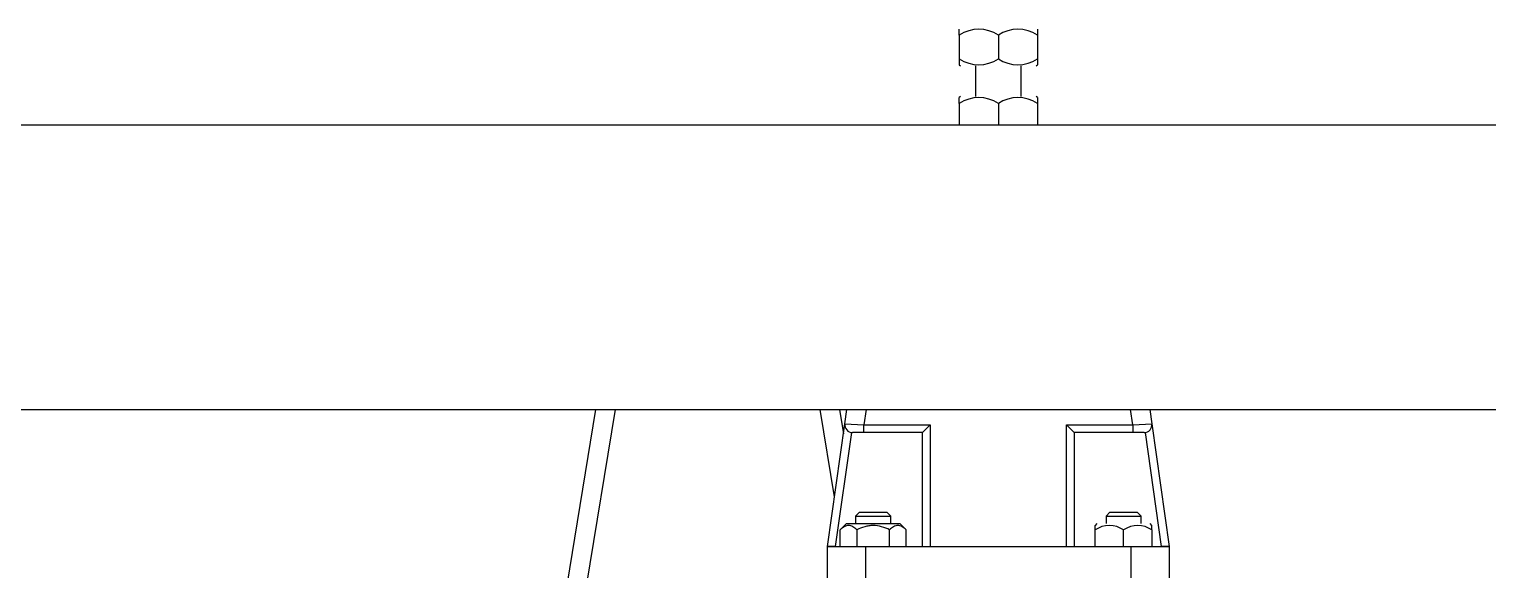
# Model space of a CAD drawing. Extents: x -681219 to -550379, y -242630 to -158199.
# Drawn here: x -634956 to -634236, y -175860 to -175593 of the extents above; entities that cross this region are included whole.
import ezdxf

# ---------------------------------------------------------------- set-up
doc = ezdxf.new("R2010")
doc.units = 0
doc.header["$LTSCALE"] = 1000
for name, color, linetype in [('$TD_AUDIT_GENERATED_(24C)', 7, 'CONTINUOUS'), ('DN20_RP-6', 7, 'CONTINUOUS'), ('RP-6_DN50', 7, 'CONTINUOUS')]:
    doc.layers.add(name, color=color, linetype=linetype)

msp = doc.modelspace()

# ---------------------------------------------------------------- linework, layer by layer
at = {"layer": '$TD_AUDIT_GENERATED_(24C)', "color": 7, "linetype": 'Continuous'}
for p, q in [((-639621.8734, -175640.2111), (-633113.0882, -175640.2111)), ((-639621.8734, -175780.4867), (-633113.0882, -175780.4867))]:
    msp.add_line(p, q, dxfattribs=at)
at = {"layer": 'DN20_RP-6', "color": 7, "linetype": 'Continuous'}
for p, q in [((-634690.3032, -175867.0541), (-634676.1285, -175780.4867)), ((-634666.6523, -175780.4867), (-634680.926, -175867.6586)), ((-634558.3616, -175823.6036), (-634565.4217, -175780.4867)), ((-634555.9455, -175780.4867), (-634553.9821, -175792.4774))]:
    msp.add_line(p, q, dxfattribs=at)
at = {"layer": 'RP-6_DN50', "color": 7, "linetype": 'Continuous'}
for p, q in [((-634496.8963, -175596.0588), (-634496.8963, -175593.0785)), ((-634458.3673, -175593.0785), (-634458.3673, -175596.0588)), ((-634496.8963, -175596.0588), (-634496.8963, -175607.6795)), ((-634477.6318, -175596.0588), (-634477.6318, -175607.6795)), ((-634458.3673, -175596.0588), (-634458.3673, -175607.6795)), ((-634496.8963, -175607.6795), (-634496.8963, -175610.6597)), ((-634458.3673, -175607.6795), (-634458.3673, -175610.6597)), ((-634496.8963, -175610.6597), (-634496.3352, -175611.2208)), ((-634488.8538, -175611.2208), (-634488.8538, -175626.1836)), ((-634466.4097, -175626.1836), (-634466.4097, -175611.2208)), ((-634458.9284, -175611.2208), (-634458.3673, -175610.6597)), ((-634496.3352, -175626.1836), (-634496.8963, -175626.7447)), ((-634496.8963, -175629.7249), (-634496.8963, -175626.7447)), ((-634496.8963, -175629.7249), (-634496.8963, -175640.2111)), ((-634477.6318, -175629.7249), (-634477.6318, -175640.2111)), ((-634458.3673, -175626.7447), (-634458.9284, -175626.1836)), ((-634458.3673, -175626.7447), (-634458.3673, -175629.7249)), ((-634458.3673, -175629.7249), (-634458.3673, -175640.2111)), ((-634553.3026, -175787.6479), (-634552.295, -175780.4867)), ((-634542.8511, -175780.4867), (-634543.9321, -175788.1691)), ((-634411.3315, -175788.1691), (-634412.4124, -175780.4867)), ((-634402.9686, -175780.4867), (-634401.961, -175787.6479)), ((-634561.7971, -175848.02), (-634553.3026, -175787.6479)), ((-634553.3026, -175787.6479), (-634543.9321, -175788.1691)), ((-634543.9321, -175788.1691), (-634511.2979, -175788.1691)), ((-634543.9321, -175791.9098), (-634543.9321, -175788.1691)), ((-634515.0386, -175791.9098), (-634511.2979, -175788.1691)), ((-634511.2979, -175788.1691), (-634511.2979, -175848.02)), ((-634443.9656, -175788.1691), (-634411.3315, -175788.1691)), ((-634443.9656, -175848.02), (-634443.9656, -175788.1691)), ((-634443.9656, -175788.1691), (-634440.225, -175791.9098)), ((-634411.3315, -175788.1691), (-634401.961, -175787.6479)), ((-634411.3315, -175788.1691), (-634411.3315, -175791.9098)), ((-634401.961, -175787.6479), (-634393.4665, -175848.02)), ((-634550.1196, -175791.8733), (-634558.0196, -175848.02)), ((-634543.9321, -175791.9098), (-634549.5984, -175791.9098)), ((-634515.0386, -175791.9098), (-634543.9321, -175791.9098)), ((-634515.0386, -175848.02), (-634515.0386, -175791.9098)), ((-634411.3315, -175791.9098), (-634440.225, -175791.9098)), ((-634440.225, -175791.9098), (-634440.225, -175848.02)), ((-634405.6652, -175791.9098), (-634411.3315, -175791.9098)), ((-634397.244, -175848.02), (-634405.144, -175791.8733)), ((-634546.1206, -175831.1869), (-634547.9909, -175833.0573)), ((-634546.1206, -175831.1869), (-634532.5855, -175831.1869)), ((-634530.7151, -175833.0573), (-634532.5855, -175831.1869)), ((-634422.6781, -175831.1869), (-634424.5484, -175833.0573)), ((-634422.6781, -175831.1869), (-634409.143, -175831.1869)), ((-634407.2727, -175833.0573), (-634409.143, -175831.1869)), ((-634552.4454, -175836.7979), (-634555.5506, -175839.9032)), ((-634555.5506, -175848.02), (-634555.5506, -175839.9032)), ((-634552.4454, -175836.7979), (-634526.2606, -175836.7979)), ((-634547.9909, -175833.0573), (-634530.7151, -175833.0573)), ((-634547.9909, -175833.0573), (-634547.9909, -175836.7979)), ((-634547.4518, -175839.9032), (-634547.4518, -175848.02)), ((-634531.2542, -175848.02), (-634531.2542, -175839.9032)), ((-634530.7151, -175836.7979), (-634530.7151, -175833.0573)), ((-634523.1554, -175839.9032), (-634526.2606, -175836.7979)), ((-634523.1554, -175848.02), (-634523.1554, -175839.9032)), ((-634429.0029, -175836.7979), (-634429.9381, -175837.7331)), ((-634429.9381, -175839.9032), (-634429.9381, -175837.7331)), ((-634429.9381, -175848.02), (-634429.9381, -175839.9032)), ((-634424.5484, -175833.0573), (-634407.2727, -175833.0573)), ((-634424.5484, -175833.0573), (-634424.5484, -175836.7979)), ((-634415.9105, -175848.02), (-634415.9105, -175839.9032)), ((-634407.2727, -175836.7979), (-634407.2727, -175833.0573)), ((-634401.883, -175837.7331), (-634402.8182, -175836.7979)), ((-634401.883, -175839.9032), (-634401.883, -175837.7736)), ((-634401.883, -175839.9032), (-634401.883, -175848.02)), ((-634561.7971, -175889.1675), (-634561.7971, -175848.02)), ((-634561.7971, -175848.02), (-634543.0937, -175848.02)), ((-634558.0196, -175848.02), (-634561.7971, -175848.02)), ((-634543.0937, -175848.02), (-634412.1699, -175848.02)), ((-634543.0937, -175848.02), (-634543.0937, -175889.1675)), ((-634412.1699, -175889.1675), (-634412.1699, -175848.02)), ((-634412.1699, -175848.02), (-634393.4665, -175848.02)), ((-634393.4665, -175848.02), (-634397.244, -175848.02)), ((-634393.4665, -175848.02), (-634393.4665, -175889.1675))]:
    msp.add_line(p, q, dxfattribs=at)
for centre, radius, start, end in [((-634487.264, -175610.3671), 17.2484, 56.0518301, 123.9481699), ((-634487.264, -175610.3674), 17.2487, 56.0524943, 123.9475057), ((-634467.9995, -175610.3671), 17.2484, 56.0518301, 123.9481699), ((-634467.9995, -175610.3675), 17.2488, 56.0526384, 123.9473616), ((-634487.264, -175593.3708), 17.2487, 236.0524943, 303.9475057), ((-634487.264, -175593.3708), 17.2488, 236.0526384, 303.9473616), ((-634467.9995, -175593.3708), 17.2488, 236.0526384, 303.9473616), ((-634467.9995, -175593.3712), 17.2484, 236.0518301, 303.9481699), ((-634487.264, -175644.0336), 17.2487, 56.0524943, 123.9475057), ((-634487.264, -175644.0332), 17.2484, 56.0518301, 123.9481699), ((-634467.9995, -175644.0332), 17.2484, 56.0518301, 123.9481699), ((-634467.9995, -175644.0336), 17.2488, 56.0526384, 123.9473616), ((-634549.5984, -175788.1691), 3.7407, 171.9908864, 270), ((-634405.6652, -175788.1691), 3.7407, 270, 8.0091136), ((-634422.9243, -175850.2965), 12.5385, 55.9871365, 124.0128635), ((-634422.9243, -175850.2965), 12.5385, 55.9871524, 124.0128476), ((-634408.8968, -175850.2965), 12.5385, 55.9871524, 124.0128476), ((-634408.8968, -175850.3217), 12.5594, 56.0513924, 123.9486076)]:
    msp.add_arc(centre, radius, start, end, dxfattribs=at)
for points, knots in [([(-634547.4518, -175839.9032), (-634548.085, -175839.27), (-634548.7325, -175838.7317), (-634549.7385, -175838.1551), (-634550.0797, -175838.0018), (-634550.7765, -175837.791), (-634551.1353, -175837.7344), (-634552.1965, -175837.7307), (-634552.8918, -175837.9456), (-634554.2631, -175838.724), (-634554.9168, -175839.2693), (-634555.5506, -175839.9032)], [0, 0, 0, 0, 0.25, 0.25, 0.375, 0.375, 0.5, 0.5, 0.75, 0.75, 1, 1, 1, 1]), ([(-634531.2542, -175839.9032), (-634532.5143, -175839.2731), (-634533.8159, -175838.7288), (-634536.5637, -175837.947), (-634537.9566, -175837.7311), (-634540.0815, -175837.7341), (-634540.8006, -175837.7907), (-634542.1966, -175838.0018), (-634542.8796, -175838.1553), (-634544.8926, -175838.7324), (-634546.1869, -175839.2707), (-634547.4518, -175839.9032)], [0, 0, 0, 0, 0.25, 0.25, 0.5, 0.5, 0.625, 0.625, 0.75, 0.75, 1, 1, 1, 1]), ([(-634523.1554, -175839.9032), (-634523.786, -175839.2725), (-634524.4343, -175838.7317), (-634525.4516, -175838.1501), (-634525.8012, -175837.9945), (-634526.5009, -175837.7866), (-634526.8515, -175837.7333), (-634527.5541, -175837.7329), (-634527.9062, -175837.7858), (-634528.6117, -175837.9955), (-634528.9562, -175838.1493), (-634529.9701, -175838.7282), (-634530.62, -175839.269), (-634531.2542, -175839.9032)], [0, 0, 0, 0, 0.25, 0.25, 0.375, 0.375, 0.5, 0.5, 0.625, 0.625, 0.75, 0.75, 1, 1, 1, 1])]:
    msp.add_open_spline(points, degree=3, knots=knots, dxfattribs=at)

doc.saveas('drawing.dxf')
